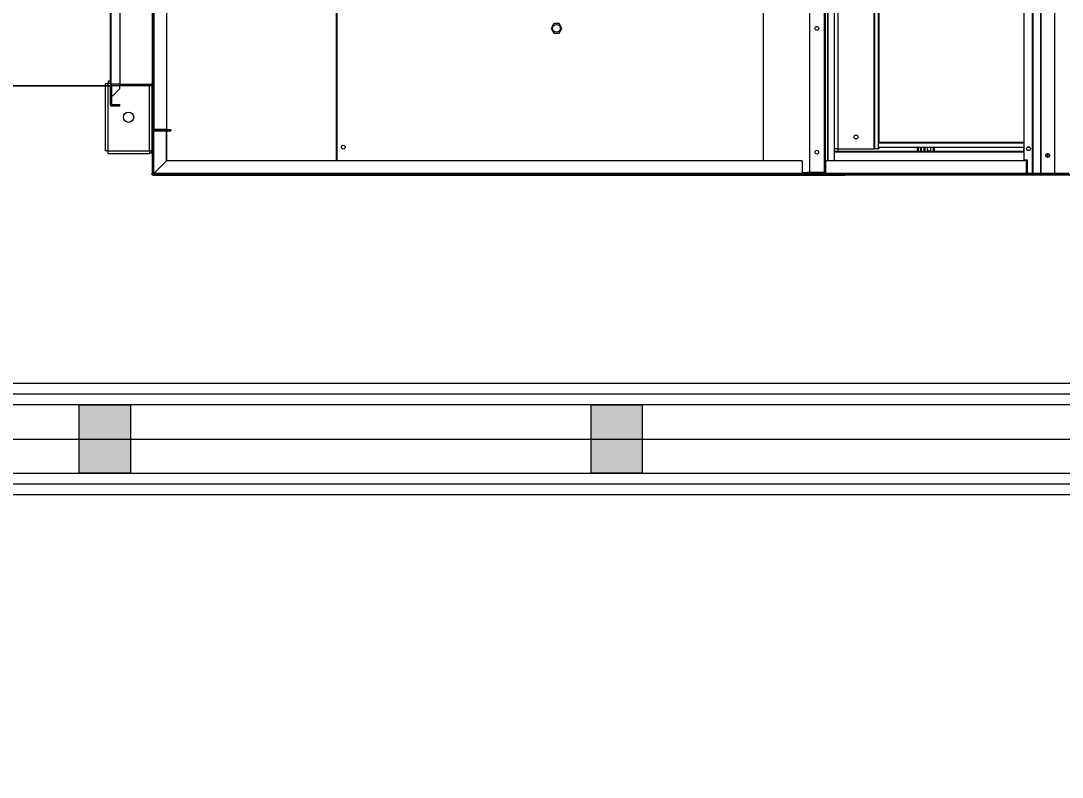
# Model space of a CAD drawing. Extents: x -9058 to 11890, y 0 to 8245.
# Drawn here: x 8310.7 to 8432.8, y 2532.7 to 2621.4 of the extents above; entities that cross this region are included whole.
import ezdxf

# ---------------------------------------------------------------- set-up
doc = ezdxf.new("R2010")
doc.units = 0
doc.header["$MEASUREMENT"] = 0
doc.linetypes.add('DASHDOT', pattern=[1, 0.5, -0.25, 0, -0.25])
doc.layers.get('0').update_dxf_attribs({"color": 9, "lineweight": 9})
for name, color, linetype, lineweight in [('06D', 9, 'Continuous', 9), ('10', 9, 'Continuous', 9), ('11', 9, 'Continuous', 9), ('24', 9, 'DASHDOT', 9), ('33', 9, 'BATTING', 9)]:
    doc.layers.add(name, color=color, linetype=linetype, lineweight=lineweight)
doc.styles.add('CENTURY', font='GOTHIC.TTF', dxfattribs={"width": 0.8})
doc.linetypes.add('BATTING', pattern='A,0.0001,-0.1,[134,ltypeshp.shx,S=0.1,R=0,X=-0.1,Y=0],-0.2,[134,ltypeshp.shx,S=0.1,R=180,X=0.1,Y=0],-0.1', length=0.4001)

# ---------------------------------------------------------------- blocks, each defined once
blk = doc.blocks.new('DGDG')
for p, q in [((-1050, 1699.5), (1049.9, 1699.5)), ((-157.9, 1698.7), (157.9, 1698.7)), ((-51.7, 1699.5), (236, 1699.5)), ((-25, 1698.5), (25, 1698.5)), ((-25, 1697.7), (25, 1697.7)), ((-8.1, 1697.6), (-17.2, 1697.6)), ((-8, 1697.6), (-8.1, 1697.6)), ((-8.1, 455.7), (-8.1, 1697.6)), ((8.1, 1697.6), (-8, 1697.6)), ((-8, 455.7), (-8, 1697.6)), ((-0.6, 1697.7), (-0.6, 1697.6)), ((-0.6, 1697.6), (-0.6, 1697.7)), ((0.7, 1697.6), (0.7, 1697.7)), ((0.7, 1697.6), (0.7, 1697.7)), ((8.2, 1697.6), (8.1, 1697.6)), ((8.1, 455.7), (8.1, 1697.6)), ((17.3, 1697.6), (8.2, 1697.6)), ((8.2, 455.7), (8.2, 1697.6)), ((18, 1697.6), (17.3, 1697.6)), ((17.3, 455.6), (17.3, 1697.6)), ((18, 455.6), (18, 1697.6)), ((24, 1697.6), (18, 1697.6)), ((24, 1681.6), (24, 1697.6)), ((25, 1698.5), (260, 1698.5)), ((25, 1697.7), (25, 1698.5)), ((25, 1682.7), (25, 1697.7)), ((25, 1697.7), (260, 1697.7)), ((159.1, 1698.9), (251.5, 1698.9)), ((236, 1699.5), (236, 1698.9)), ((236, 1699.3), (236.1, 1699.3)), ((236.1, 1699.3), (236.1, 1698.9)), ((236.1, 1699.2), (237.7, 1699.2)), ((237.7, 1699.5), (237.7, 1698.9)), ((1049, 1699.5), (237.7, 1699.5)), ((253.3, 1698.9), (251.5, 1698.9)), ((1049, 1698.7), (254.5, 1698.7)), ((254.5, 1698.7), (1049.1, 1698.7)), ((260, 1698.5), (260, 1697.7)), ((260, 1698.5), (288, 1698.5)), ((260, 1697.7), (260, 1682.7)), ((260, 1697.7), (288, 1697.7)), ((262.8, 1697.7), (262.8, 1697.7)), ((262.8, 1697.1), (262.8, 1697.7)), ((262.8, 1697.7), (288, 1697.7)), ((288, 1698.5), (1048, 1698.5)), ((288, 1697.7), (288, 1698.5)), ((288, 1682.7), (288, 1697.7)), ((288, 1697.7), (1048, 1697.7)), ((1048, 1697.7), (1033, 1682.7)), ((1033, 1682.7), (1048, 1697.6)), ((1048, 1697.7), (1048, 1698.5)), ((1048, 1697.7), (1048.8, 1697.7)), ((1048, 1697.6), (1048, 1697.7)), ((1048, 1697.7), (1048, 1697.7)), ((1048, 1697.6), (1048, 1647.7)), ((1048.8, 1647.7), (1048.8, 1697.7)), ((1049, 1698.7), (1049, 1699.5)), ((1049, 1699.2), (1050.1, 1699.2)), ((1049.1, 1698.7), (1049, 1698.7)), ((1049.1, 1698.7), (1049.9, 1698.7)), ((1049.1, 1594.6), (1049.1, 1698.7)), ((1049.1, 1698.7), (1049.1, 1698.7)), ((1049.1, 1698.7), (1049.1, 1594.6)), ((1049.9, -2.5), (1049.9, 1699.5)), ((1049.9, 1594.6), (1049.9, 1698.7)), ((1050.1, 1699.2), (1050.1, 1697.2)), ((25, 1696.9), (24, 1696.9)), ((24, 1696.9), (25, 1696.9)), ((262.6, 1697.2), (260, 1697.2)), ((261.3, 1697), (260, 1697)), ((260, 1695.9), (260.4, 1696.6)), ((260.4, 1696.6), (260.4, 463.6)), ((260.4, 1696.6), (261.1, 1696.6)), ((261.1, 1696.6), (261.1, 1696.5)), ((261.1, 1696.5), (261.1, 1341.8)), ((261.1, 1696.5), (261.7, 1696.5)), ((261.7, 1696.5), (261.7, 1697.1)), ((261.7, 1697.1), (281.7, 1697.1)), ((261.7, 1696.5), (261.7, 1341.8)), ((261.7, 1696.5), (278.7, 1696.5)), ((261.7, 1696.5), (281.7, 1696.5)), ((262.6, 1697.1), (262.6, 1697.2)), ((278.7, 1696.5), (278.7, 1358.7)), ((288, 1696.5), (278.7, 1696.5)), ((281.7, 1697.1), (281.7, 1696.5)), ((288, 1697.1), (281.7, 1697.1)), ((1046.9, 1696.5), (1046.8, 1696.5)), ((1049.9, 1697.2), (1050.1, 1697.2)), ((1050.1, 1674.2), (1050.1, 1697.2)), ((-0.6, 1678.8), (-0.6, 1674.5)), ((0, 1674.4), (0, 1678.9)), ((0.1, 1674.4), (0.1, 1678.9)), ((0.7, 1674.5), (0.7, 1678.8)), ((28, 1681.6), (24, 1681.6)), ((25, 1682.7), (260, 1682.7)), ((28, 455.6), (28, 1681.6)), ((249.9, 1682.7), (249.9, 463.7)), ((250, 1682.7), (250, 463.7)), ((257.8, 463.6), (257.8, 1682.7)), ((258.2, 463.6), (258.2, 1682.7)), ((288, 1682.7), (1033, 1682.7)), ((333.1, 1682.7), (333.1, 1232.4)), ((333.5, 1231.6), (333.5, 1682.7)), ((833.2, 1682.7), (833.2, 977.3)), ((833.3, 1682.7), (833.3, 977.3)), ((833.9, 1682.7), (833.9, 977.3)), ((1032.9, 1682.7), (1032.9, 1647.7)), ((1032.9, 1682.7), (1032.9, 1647.7)), ((1033, 1682.7), (1033, 1647.7)), ((1049.9, 1674.2), (1050.1, 1674.2)), ((1049.9, 1673.7), (1050.1, 1673.7)), ((1050.1, 1673.7), (1050.1, 1674.2)), ((1050.1, 1673.7), (1050.1, 1671.2)), ((1053.1, 1671.2), (1053.1, 1674.2)), ((1101.6, 1674.2), (1053.1, 1674.2)), ((1101.6, 1674.2), (1101.6, 1671.2)), ((23.7, 1666.8), (21.2, 1666.8)), ((249.9, 1672.1), (28, 1672.1)), ((249.9, 1671.3), (28, 1671.3)), ((198.2, 1666.8), (28, 1666.8)), ((198.2, 1661.8), (28, 1661.8)), ((198, 1660.8), (28, 1660.8)), ((28.4, 1666.8), (28.4, 1671.3)), ((28.4, 1660.8), (28.4, 1661.8)), ((132.7, 1671.3), (132.7, 1666.8)), ((132.7, 1661.8), (132.7, 1660.8)), ((133.2, 1671.3), (133.2, 1666.8)), ((133.2, 1661.8), (133.2, 1660.8)), ((134, 1671.3), (134, 1666.8)), ((134, 1661.8), (134, 1660.8)), ((144, 1666.8), (144, 1671.3)), ((144, 1660.8), (144, 1661.8)), ((144.6, 1666.8), (144.6, 1671.3)), ((144.6, 1660.8), (144.6, 1661.8)), ((145.1, 1666.8), (145.1, 1671.3)), ((145.1, 1660.8), (145.1, 1661.8)), ((148.3, 1666.8), (148.3, 1671.3)), ((148.3, 1660.8), (148.3, 1661.8)), ((148.7, 1671.3), (148.7, 1666.8)), ((148.7, 1661.8), (148.7, 1660.8)), ((148.8, 1666.8), (148.8, 1671.3)), ((148.8, 1660.8), (148.8, 1661.8)), ((151.8, 1666.8), (151.8, 1671.3)), ((151.8, 1660.8), (151.8, 1661.8)), ((152.4, 1666.8), (152.4, 1671.3)), ((152.4, 1660.8), (152.4, 1661.8)), ((152.6, 1671.3), (152.6, 1666.8)), ((152.6, 1661.8), (152.6, 1660.8)), ((198, 1666.8), (198, 1668.8)), ((198.9, 1668.8), (198, 1668.8)), ((198, 1060.8), (198, 1661.8)), ((198.9, 1060.8), (198.9, 1668.8)), ((198.9, 1668.8), (203.1, 1668.8)), ((203.1, 1060.8), (203.1, 1668.8)), ((203.1, 1668.8), (203.5, 1668.8)), ((203.5, 1668.8), (203.5, 1060.8)), ((203.5, 1060.8), (203.5, 1668.8)), ((203.5, 1668.8), (203.5, 1668.8)), ((245.9, 1668.8), (203.5, 1668.8)), ((245.8, 1671.3), (245.8, 1668.8)), ((245.9, 1668.8), (249.9, 1668.8)), ((245.9, 1060.8), (245.9, 1668.8)), ((1050.1, 1671.2), (1050.1, 1594.6)), ((1050.1, 1671.2), (1053.1, 1671.2)), ((1102.1, 1671.2), (1053.1, 1671.2)), ((1101.6, 1671.2), (1053.1, 1671.2)), ((1053.1, 1671.2), (1053.1, 1594.6)), ((1102.1, 1592.2), (1102.1, 1671.2)), ((1102.1, 1671.2), (1105.1, 1671.2)), ((1105.1, 1592.2), (1105.1, 1671.2)), ((1028, 1646.9), (1028, 1647.7)), ((1048, 1647.7), (1028, 1647.7)), ((1028, 1646.9), (1028, 1646.1)), ((1048, 1646.9), (1028, 1646.9)), ((1048, 1646.1), (1028, 1646.1)), ((1032.9, 1646.1), (1032.9, 958.5)), ((1032.9, 1646.1), (1032.9, 958.5)), ((1033, 1647.7), (1048, 1647.7)), ((1033, 50.9), (1033, 1646.1)), ((1033, 1646.1), (1048, 1646.1)), ((1047.9, 1647.7), (1047.9, 1647.7)), ((1047.9, 1646.1), (1047.9, 1646.1)), ((1048.8, 1647.7), (1048, 1647.7)), ((1048, 1647.7), (1048, 1646.9)), ((1048, 1646.1), (1048, 1646.9)), ((1048, 50.9), (1048, 1646.1)), ((1048, 1646.1), (1048.8, 1646.1)), ((1048.8, 1646.1), (1048.8, 50.9)), ((1088, 1618.4), (1088, 1617.6)), ((1098, 1618.4), (1088, 1618.4)), ((1098, 1617.6), (1088, 1617.6)), ((1088.2, 1616.6), (1088.2, 1617.4)), ((1088.2, 1617.4), (1096.2, 1617.4)), ((1096.2, 1616.6), (1088.2, 1616.6)), ((1096.2, 1617.4), (1096.2, 1616.6)), ((1097.2, 1617.4), (1096.2, 1617.4)), ((1097.2, 1616.6), (1096.2, 1616.6)), ((1097.2, 1617.4), (1097.2, 1616.6)), ((1098, 1616.6), (1097.2, 1616.6)), ((1097.2, 1616.6), (1097.2, 1606.6)), ((1098, 1618.4), (1098, 1617.6)), ((1098.8, 1617.6), (1098, 1617.6)), ((1098, 1617.6), (1098, 1616.6)), ((1098, 1616.6), (1098, 1606.6)), ((1098.8, 1617.6), (1098.8, 1594.6)), ((1096.2, 1606.6), (1088.2, 1598.6)), ((1096.2, 1606.6), (1097.2, 1606.6)), ((1098, 1606.6), (1097.2, 1606.6)), ((1097.2, 1606.6), (1097.2, 1593)), ((1098, 1606.6), (1098, 1593)), ((1048.8, 1594.6), (1088.2, 1594.6)), ((1048.8, 1593.8), (1088.2, 1593.8)), ((1088, 1593), (1048.8, 1593)), ((1088, 994.8), (1088, 1593)), ((1088, 1593), (1098, 1593)), ((1088.2, 1593), (1088.2, 1598.6)), ((1098.8, 1594.6), (1098, 1594.6)), ((1098, 1593), (1098, 994.8)), ((1098.8, 1593), (1098, 1593)), ((1098.8, 1593), (1098.8, 994.8)), ((1098.8, 1592.2), (1102.1, 1592.2)), ((1101.6, 1592.1), (1098.8, 1592.1)), ((1101.6, 1589.1), (1098.8, 1589.1)), ((1101.6, 1589.1), (1101.6, 1592.1)), ((1105.1, 1592.2), (1102.1, 1592.2)), ((572.7, 1533), (569.5, 1527.5)), ((569.5, 1527.5), (572.7, 1522)), ((579, 1533), (572.7, 1533)), ((582.2, 1527.5), (579, 1533)), ((579, 1522), (582.2, 1527.5)), ((572.7, 1522), (579, 1522))]:
    blk.add_line(p, q)
at = {"flags": 128}
for points in [[(251.5, 1698.9), (252.3, 1698.7), (252.7, 1698.5)], [(254.5, 1698.5), (254.2, 1698.7), (253.3, 1698.9)]]:
    blk.add_lwpolyline(points, dxfattribs=at)
for centre, radius in [((0, 1676.6), 2.25), ((270.7, 1672.6), 2.25), ((22.5, 1668.6), 2.25), ((825.9, 1666.8), 2.25), ((224.7, 1654.8), 2.25), ((1077.6, 1631.7), 6), ((270.7, 1527.6), 2.25), ((575.9, 1527.5), 4.5)]:
    blk.add_circle(centre, radius)
for centre, radius, start, end in [((-0.6, 1697.3), 0.453, 51.1969, 88.9504), ((0.7, 1697.3), 0.453, 91.082, 128.8025), ((159.1, 1696.3), 2.63, 90.1492, 121.6321), ((251.5, 1696.3), 2.63, 90.1534, 121.6279), ((1048, 1697.7), 0.81, 0, 90), ((1048, 1697.7), 0.01, 0, 90), ((261.7, 1696.5), 0.61, 90, 180), ((261.7, 1696.5), 0.01, 90, 180), ((1053.1, 1671.2), 3.05, 90, 180), ((139, 1669.2), 2.25, 180, 72.0101), ((139, 1669.2), 2.25, 107.9899, 180), ((139, 1669), 2.25, 90, 185.9525), ((139, 1669), 2.25, 11.1043, 90), ((1053.1, 1671.2), 0.05, 90, 180), ((1048, 1647.7), 0.01, 270, 0), ((1048, 1647.7), 0.81, 270, 0), ((1048, 1646.1), 0.81, 0, 90), ((1048, 1646.1), 0.01, 0, 90), ((1097.2, 1616.6), 0.8, 0, 90), ((1098, 1617.6), 0.8, 0, 90), ((1098, 1594.6), 0.8, 270, 0)]:
    blk.add_arc(centre, radius, start, end)
for points, knots in [([(159.1, 1698.9), (158.8, 1698.9), (158.1, 1698.9), (157.6, 1698.6), (157.3, 1698.5)], [0, 0, 0, 0, 0.585247, 1, 1, 1, 1]), ([(255.1, 1698.5), (254.8, 1698.6), (254.3, 1698.9), (253.6, 1698.9), (253.3, 1698.9)], [0, 0, 0, 0, 0.48355, 1, 1, 1, 1]), ([(1048, 1698.5), (1048, 1698.5), (1048, 1698.5), (1048, 1698.3), (1048, 1698), (1048, 1697.8), (1048, 1697.7)], [0, 0, 0, 0, 0.250019, 0.500025, 0.749999, 1, 1, 1, 1]), ([(1048, 1697.6), (1048.1, 1697.7), (1048.3, 1697.7), (1048.6, 1697.7), (1048.8, 1697.7), (1048.8, 1697.7), (1048.8, 1697.7)], [0, 0, 0, 0, 0.250138, 0.500058, 0.749991, 1, 1, 1, 1]), ([(1049.1, 1698.7), (1049.1, 1698.8), (1049.1, 1699), (1049, 1699.3), (1049, 1699.5), (1049, 1699.5), (1049, 1699.5)], [0, 0, 0, 0, 0.249996, 0.5, 0.749995, 1, 1, 1, 1]), ([(1049.9, 1698.7), (1049.9, 1698.7), (1049.8, 1698.7), (1049.7, 1698.7), (1049.4, 1698.7), (1049.2, 1698.7), (1049.1, 1698.7)], [0, 0, 0, 0, 0.24999, 0.499917, 0.749863, 1, 1, 1, 1])]:
    blk.add_open_spline(points, degree=3, knots=knots)
blk = doc.blocks.new('Elk.Isıtıcı')
at = {"ltscale": 10}
blk.add_lwpolyline([(0, -45), (60, -45), (60, 10), (0, 10)], close=True, dxfattribs=at)
at = {"color": 252, "style": 'CENTURY', "width": 0.8}
blk.add_text('+', height=25, rotation=270, dxfattribs=at).set_placement((18.68, -9.92))
blk = doc.blocks.new('p-mek')
at = {"color": 6}
for points in [[(210.29, -281.08, -0.000027), (210.29, -1029.08, 0.400031)], [(603.75, -981.79), (651.05, -981.79), (651.05, -950.35), (861.02, -950.35), (861.02, -981.72), (861.02, -986.62), (861.02, -1120.36), (651.14, -1120.55), (651.14, -1110.08), (231.29, -1110.08, -0.417825)]]:
    blk.add_lwpolyline(points, format="xyb", dxfattribs=at)
at = {"xscale": 0.1000000000000001, "yscale": 0.1000000000000001, "zscale": 0.1000000000000001, "rotation": 179.9999999999999}
blk.add_blockref('DGDG', (756.04, -950.6), dxfattribs=at)
at = {"rotation": 270}
blk.add_blockref('Elk.Isıtıcı', (636.23, -1050.08), dxfattribs=at)
blk = doc.blocks.new('prf-10x10')
h = blk.add_hatch(color=255)
h.dxf.hatch_style = 1
h.paths.add_polyline_path([(-5, -5), (5, -5), (5, 5), (-5, 5)])
at = {"layer": '10'}
blk.add_lwpolyline([(-5, -5), (5, -5), (5, 5), (-5, 5)], close=True, dxfattribs=at)

msp = doc.modelspace()

# ---------------------------------------------------------------- linework, layer by layer
at = {"layer": '11'}
for points in [[(7715.06, 2565.87), (9142.06, 2565.87), (9142.06, 2321.12), (9155.06, 2321.12), (9155.06, 2576.37), (9155.06, 2588.87), (9142.06, 2588.87), (9142.06, 2578.87), (7718.81, 2578.87)], [(7715.06, 2567.12), (9143.31, 2567.12), (9143.31, 2322.37), (9153.81, 2322.37), (9153.81, 2576.37), (9153.81, 2587.62), (9143.31, 2587.62), (9143.31, 2577.62), (7718.81, 2577.62)], [(7715.06, 2568.37), (9144.56, 2568.37), (9144.56, 2323.62), (9152.56, 2323.62), (9152.56, 2576.37), (9152.56, 2586.37), (9144.56, 2586.37), (9144.56, 2576.37), (7718.81, 2576.37)]]:
    msp.add_lwpolyline(points, dxfattribs=at)
at = {"layer": '24', "ltscale": 2}
msp.add_lwpolyline([(7012.53, 2565.87), (10535.06, 2565.87)], dxfattribs=at)
at = {"layer": '33', "ltscale": 0.4}
msp.add_lwpolyline([(7721.06, 2572.37), (9144.56, 2572.37)], dxfattribs=at)

# ---------------------------------------------------------------- block references
at = {"layer": '06D'}
msp.add_blockref('p-mek', (7675.06, 3723.87), dxfattribs=at)
at = {"layer": '10', "extrusion": (0, 0, -1), "xscale": 0.8, "yscale": 0.6, "zscale": -1, "rotation": 90}
for p in [(-8320.56, 2572.37), (-8380.56, 2572.37)]:
    msp.add_blockref('prf-10x10', p, dxfattribs=at)

doc.saveas('drawing.dxf')
